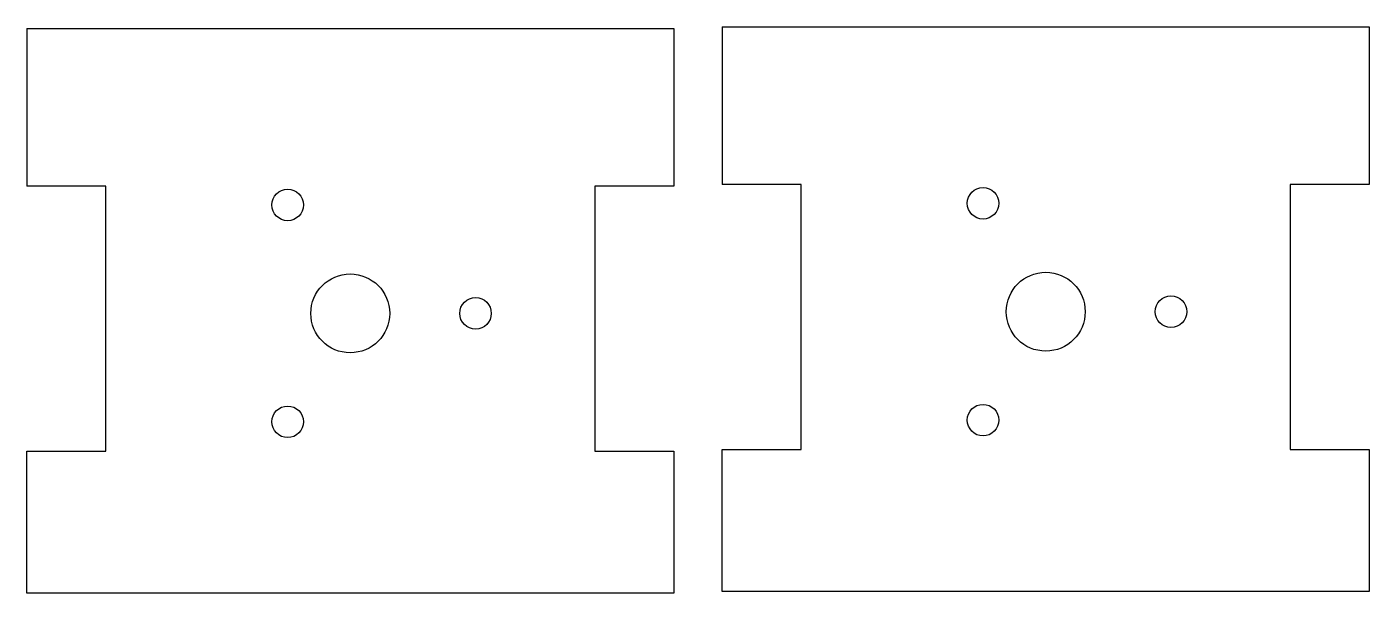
# Model space of a CAD drawing. Header units: inches. Extents: x -0.15 to 4.1, y 0.05 to 1.85.
import ezdxf

# ---------------------------------------------------------------- set-up
doc = ezdxf.new("R2010")
doc.units = ezdxf.units.IN
doc.header["$MEASUREMENT"] = 0

msp = doc.modelspace()

# ---------------------------------------------------------------- linework, layer by layer
for p, q in [((-0.15, 1.84), (1.9, 1.84)), ((-0.15, 1.84), (-0.15, 1.34)), ((1.9, 1.84), (1.9, 1.34)), ((2.0541, 1.8453), (4.1041, 1.8453)), ((2.0541, 1.8453), (2.0541, 1.3453)), ((4.1041, 1.8453), (4.1041, 1.3453)), ((0.1, 1.34), (-0.15, 1.34)), ((0.1, 0.5), (0.1, 1.34)), ((1.9, 1.34), (1.65, 1.34)), ((1.65, 1.34), (1.65, 0.5)), ((2.3041, 1.3453), (2.0541, 1.3453)), ((2.3041, 0.5053), (2.3041, 1.3453)), ((4.1041, 1.3453), (3.8541, 1.3453)), ((3.8541, 1.3453), (3.8541, 0.5053)), ((-0.15, 0.05), (-0.15, 0.5)), ((-0.15, 0.5), (0.1, 0.5)), ((1.65, 0.5), (1.9, 0.5)), ((1.9, 0.5), (1.9, 0.05)), ((2.0541, 0.0553), (2.0541, 0.5053)), ((2.0541, 0.5053), (2.3041, 0.5053)), ((3.8541, 0.5053), (4.1041, 0.5053)), ((4.1041, 0.5053), (4.1041, 0.0553)), ((1.9, 0.05), (-0.15, 0.05)), ((4.1041, 0.0553), (2.0541, 0.0553))]:
    msp.add_line(p, q)
for centre, radius in [((0.6765, 1.2808), 0.05), ((2.8806, 1.2861), 0.05), ((3.0791, 0.9423), 0.125), ((0.875, 0.937), 0.125), ((1.272, 0.937), 0.05), ((3.4761, 0.9423), 0.05), ((0.6765, 0.5932), 0.05), ((2.8806, 0.5985), 0.05)]:
    msp.add_circle(centre, radius)

doc.saveas('drawing.dxf')
